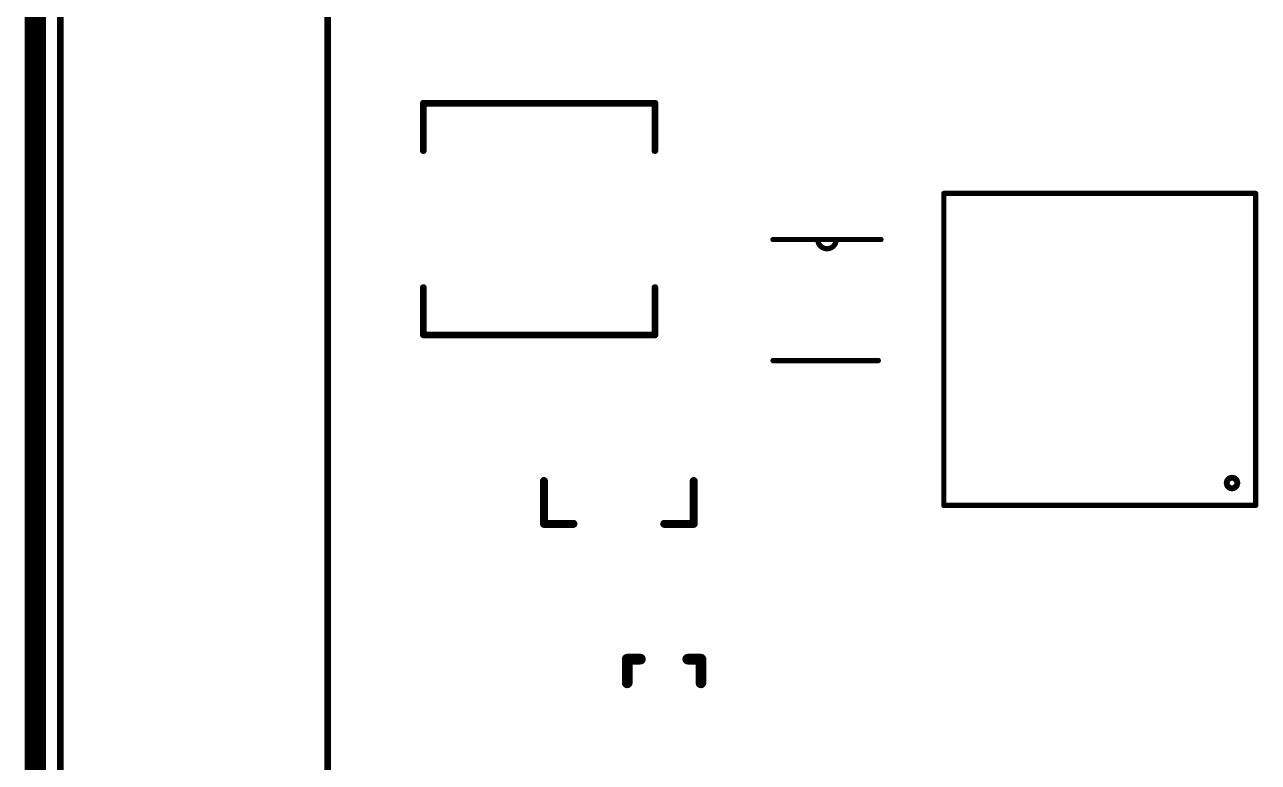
# Model space of a CAD drawing. Extents: x -10.8 to 30.8, y -20.2 to 41.7.
# Drawn here: x -10.84 to 12.6, y 10.74 to 24.75 of the extents above; entities that cross this region are included whole.
import ezdxf

# ---------------------------------------------------------------- set-up
doc = ezdxf.new("R2010")
doc.units = 0
for name, color, linetype in [('20', 7, 'CONTINUOUS'), ('21', 253, 'CONTINUOUS'), ('25', 253, 'CONTINUOUS')]:
    doc.layers.add(name, color=color, linetype=linetype)

msp = doc.modelspace()

# ---------------------------------------------------------------- linework, layer by layer
at = {"layer": '20', "const_width": 0.4064}
msp.add_lwpolyline([(-10.635, -17.46), (-10.635, 40.27)], dxfattribs=at)
at = {"layer": '21'}
for points, const_width in [([(-10.16, 35.56), (-10.16, -15.24)], 0.127), ([(-5.08, -15.24), (-5.08, 35.56)], 0.127), ([(-3.264, 23.26), (1.136, 23.26)], 0.127), ([(-3.264, 23.26), (-3.264, 22.36)], 0.127), ([(1.136, 23.26), (1.136, 22.36)], 0.127), ([(6.625, 15.622), (6.625, 21.547)], 0.1), ([(6.625, 21.547), (12.55, 21.547)], 0.1), ([(12.55, 21.547), (12.55, 15.622)], 0.1), ([(3.38, 20.672), (4.23, 20.672)], 0.1), ([(4.23, 20.672), (4.58, 20.672)], 0.1), ([(4.58, 20.672), (5.43, 20.672)], 0.1), ([(-3.264, 19.76), (-3.264, 18.86)], 0.127), ([(1.136, 19.76), (1.136, 18.86)], 0.127), ([(-3.264, 18.86), (1.136, 18.86)], 0.127), ([(3.38, 18.372), (5.38, 18.372)], 0.1), ([(-0.9724, 15.2716), (-0.9724, 16.0844)], 0.1524), ([(1.8724, 16.0844), (1.8724, 15.2716)], 0.1524), ([(12.55, 15.622), (6.625, 15.622)], 0.1), ([(-0.4136, 15.2716), (-0.9724, 15.2716)], 0.1524), ([(1.8724, 15.2716), (1.3136, 15.2716)], 0.1524), ([(0.61, 12.702), (0.86, 12.702)], 0.2032), ([(0.61, 12.252), (0.61, 12.702)], 0.2032), ([(1.76, 12.702), (2.01, 12.702)], 0.2032), ([(2.01, 12.702), (2.01, 12.252)], 0.2032)]:
    msp.add_lwpolyline(points, dxfattribs=dict(at, const_width=const_width))
for points, const_width in [([(-3.2323, 23.26, 1), (-3.2958, 23.26)], 0.0635), ([(-3.264, 23.2918, 1), (-3.264, 23.2283)], 0.0635), ([(1.1678, 23.26, 1), (1.1043, 23.26)], 0.0635), ([(1.136, 23.2283, 1), (1.136, 23.2918)], 0.0635), ([(-3.2958, 22.36, 1), (-3.2323, 22.36)], 0.0635), ([(1.1043, 22.36, 1), (1.1678, 22.36)], 0.0635), ([(6.65, 21.547, 1), (6.6, 21.547)], 0.05), ([(6.625, 21.572, 1), (6.625, 21.522)], 0.05), ([(12.575, 21.547, 1), (12.525, 21.547)], 0.05), ([(12.55, 21.522, 1), (12.55, 21.572)], 0.05), ([(3.38, 20.697, 1), (3.38, 20.647)], 0.05), ([(4.23, 20.697, 1), (4.23, 20.647)], 0.05), ([(4.23, 20.672, 1), (4.58, 20.672)], 0.1), ([(4.255, 20.672, 1), (4.205, 20.672)], 0.05), ([(4.23, 20.647, 1), (4.23, 20.697)], 0.05), ([(4.58, 20.697, 1), (4.58, 20.647)], 0.05), ([(4.605, 20.672, 1), (4.555, 20.672)], 0.05), ([(4.58, 20.647, 1), (4.58, 20.697)], 0.05), ([(5.43, 20.647, 1), (5.43, 20.697)], 0.05), ([(-3.2323, 19.76, 1), (-3.2958, 19.76)], 0.0635), ([(1.1678, 19.76, 1), (1.1043, 19.76)], 0.0635), ([(-3.2958, 18.86, 1), (-3.2323, 18.86)], 0.0635), ([(-3.264, 18.8917, 1), (-3.264, 18.8283)], 0.0635), ([(1.1043, 18.86, 1), (1.1678, 18.86)], 0.0635), ([(1.136, 18.8283, 1), (1.136, 18.8917)], 0.0635), ([(3.38, 18.397, 1), (3.38, 18.347)], 0.05), ([(5.38, 18.347, 1), (5.38, 18.397)], 0.05), ([(-0.9343, 16.0844, 1), (-1.0105, 16.0844)], 0.0762), ([(1.9105, 16.0844, 1), (1.8343, 16.0844)], 0.0762), ([(6.625, 15.647, 1), (6.625, 15.597)], 0.05), ([(6.6, 15.622, 1), (6.65, 15.622)], 0.05), ([(12.525, 15.622, 1), (12.575, 15.622)], 0.05), ([(12.55, 15.597, 1), (12.55, 15.647)], 0.05), ([(-0.9724, 15.3097, 1), (-0.9724, 15.2335)], 0.0762), ([(-1.0105, 15.2716, 1), (-0.9343, 15.2716)], 0.0762), ([(-0.4136, 15.2335, 1), (-0.4136, 15.3097)], 0.0762), ([(1.3136, 15.3097, 1), (1.3136, 15.2335)], 0.0762), ([(1.8343, 15.2716, 1), (1.9105, 15.2716)], 0.0762), ([(1.8724, 15.2335, 1), (1.8724, 15.3097)], 0.0762), ([(0.61, 12.7528, 1), (0.61, 12.6512)], 0.1016), ([(0.6608, 12.702, 1), (0.5592, 12.702)], 0.1016), ([(0.86, 12.6512, 1), (0.86, 12.7528)], 0.1016), ([(1.76, 12.7528, 1), (1.76, 12.6512)], 0.1016), ([(2.0608, 12.702, 1), (1.9592, 12.702)], 0.1016), ([(2.01, 12.6512, 1), (2.01, 12.7528)], 0.1016), ([(0.5592, 12.252, 1), (0.6608, 12.252)], 0.1016), ([(1.9592, 12.252, 1), (2.0608, 12.252)], 0.1016)]:
    msp.add_lwpolyline(points, format="xyb", dxfattribs=dict(at, const_width=const_width))
at = {"layer": '25', "const_width": 0.2}
msp.add_lwpolyline([(12.1, 15.9911, 1), (12.1, 16.1029, 1), (12.1, 15.9911)], format="xyb", dxfattribs=at)

doc.saveas('drawing.dxf')
